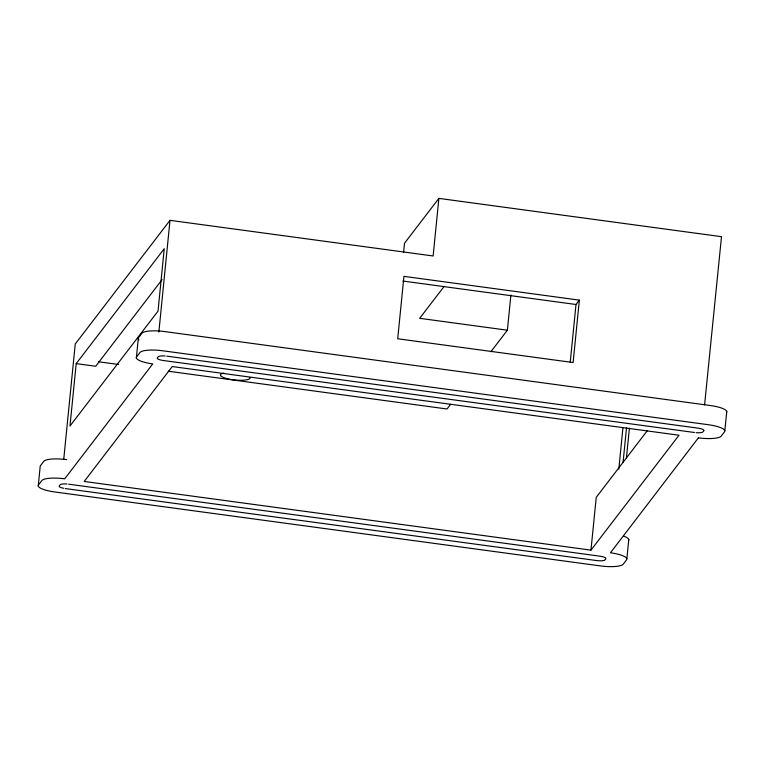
<?xml version="1.0" encoding="UTF-8"?>
<svg xmlns="http://www.w3.org/2000/svg" width="765" height="765" viewBox="0 0 765 765"><rect width="100%" height="100%" fill="white"/><g stroke="black" fill="none" stroke-linecap="round" stroke-linejoin="round"><path stroke-width="1.15" d="M38.25 485.976L40.163 466.774A19.871 4.743 5.7 0 1 40.421 465.732L43.777 461.352A19.871 4.743 5.7 0 1 66.622 459.622M63.744 459.239L75.247 343.992L170.002 220.33L433.133 255.979L438.88 198.384L721.5 236.681L704.594 404.8M76.204 363.614L69.978 426.019L158.02 311.106L164.245 248.702L76.204 363.614L95.701 366.253L162.094 279.598M136.352 357.934L138.274 338.732M158.852 332.02L170.002 220.33M403.566 252.651L404.503 243.251L438.88 198.384M490.862 351.776L507.386 330.203L510.915 294.936M570.241 362.199L575.997 304.499L579.354 300.129L403.939 276.356L397.704 338.761L573.128 362.534L579.354 300.129M590.972 550.131L679.014 435.228L172.24 366.55L84.198 481.462L590.972 550.131L596.241 497.327L647.458 430.485M618.818 469.069L622.968 427.463M623.073 462.309L626.516 427.845M626.43 457.939L629.394 428.218M626.851 558.756L628.773 539.555M724.818 430.705L726.75 411.503M60.091 484.838L59.259 485.928A7.449 1.779 5.7 0 0 63.715 488.3M157.361 357.896L158.202 356.796A7.449 1.779 5.7 0 1 165.106 355.974M443.805 286.837L419.679 318.317L507.386 330.203M450.614 404.303L447.018 408.998L168.233 371.216M605.01 559.884L605.851 558.794A7.449 1.779 5.7 0 0 599.798 556.165L68.659 484.188M703.829 430.743L702.987 431.833A7.449 1.779 5.7 0 1 696.073 432.665M402.935 281.051L575.997 304.499M166.77 356.146L697.776 428.104A7.449 1.779 5.7 0 1 703.924 430.351M694.419 432.483L163.414 360.525A7.449 1.779 5.7 0 1 157.265 358.288M98.542 361.769L118.623 364.494M65.312 488.567L596.442 560.544A7.449 1.779 5.7 0 0 604.541 560.229M250.069 377.499A14.898 3.557 5.7 0 1 230.896 379.44A14.898 3.557 5.7 0 1 223.896 373.081M623.8 536.179A19.871 4.743 5.7 0 1 628.514 540.597M60.559 484.494A7.449 1.779 5.7 0 1 67.004 484.006M139.01 339.851A19.871 4.743 5.7 0 1 138.532 337.69L141.888 333.31A19.871 4.743 5.7 0 1 164.733 331.58L710.35 405.526A19.871 4.743 5.7 0 1 726.492 412.545M698.378 437.848L610.46 552.779A19.871 4.743 5.7 0 1 626.592 559.798L623.245 564.168A19.871 4.743 5.7 0 1 600.401 565.909L54.64 491.952A19.871 4.743 5.7 0 1 38.508 484.934L41.865 480.554A19.871 4.743 5.7 0 1 64.709 478.823L152.751 363.911A19.871 4.743 5.7 0 1 136.61 356.892L139.966 352.512A19.871 4.743 5.7 0 1 162.811 350.781L708.419 424.728A19.871 4.743 5.7 0 1 724.56 431.747L721.213 436.127A19.871 4.743 5.7 0 1 698.378 437.848"/></g></svg>
